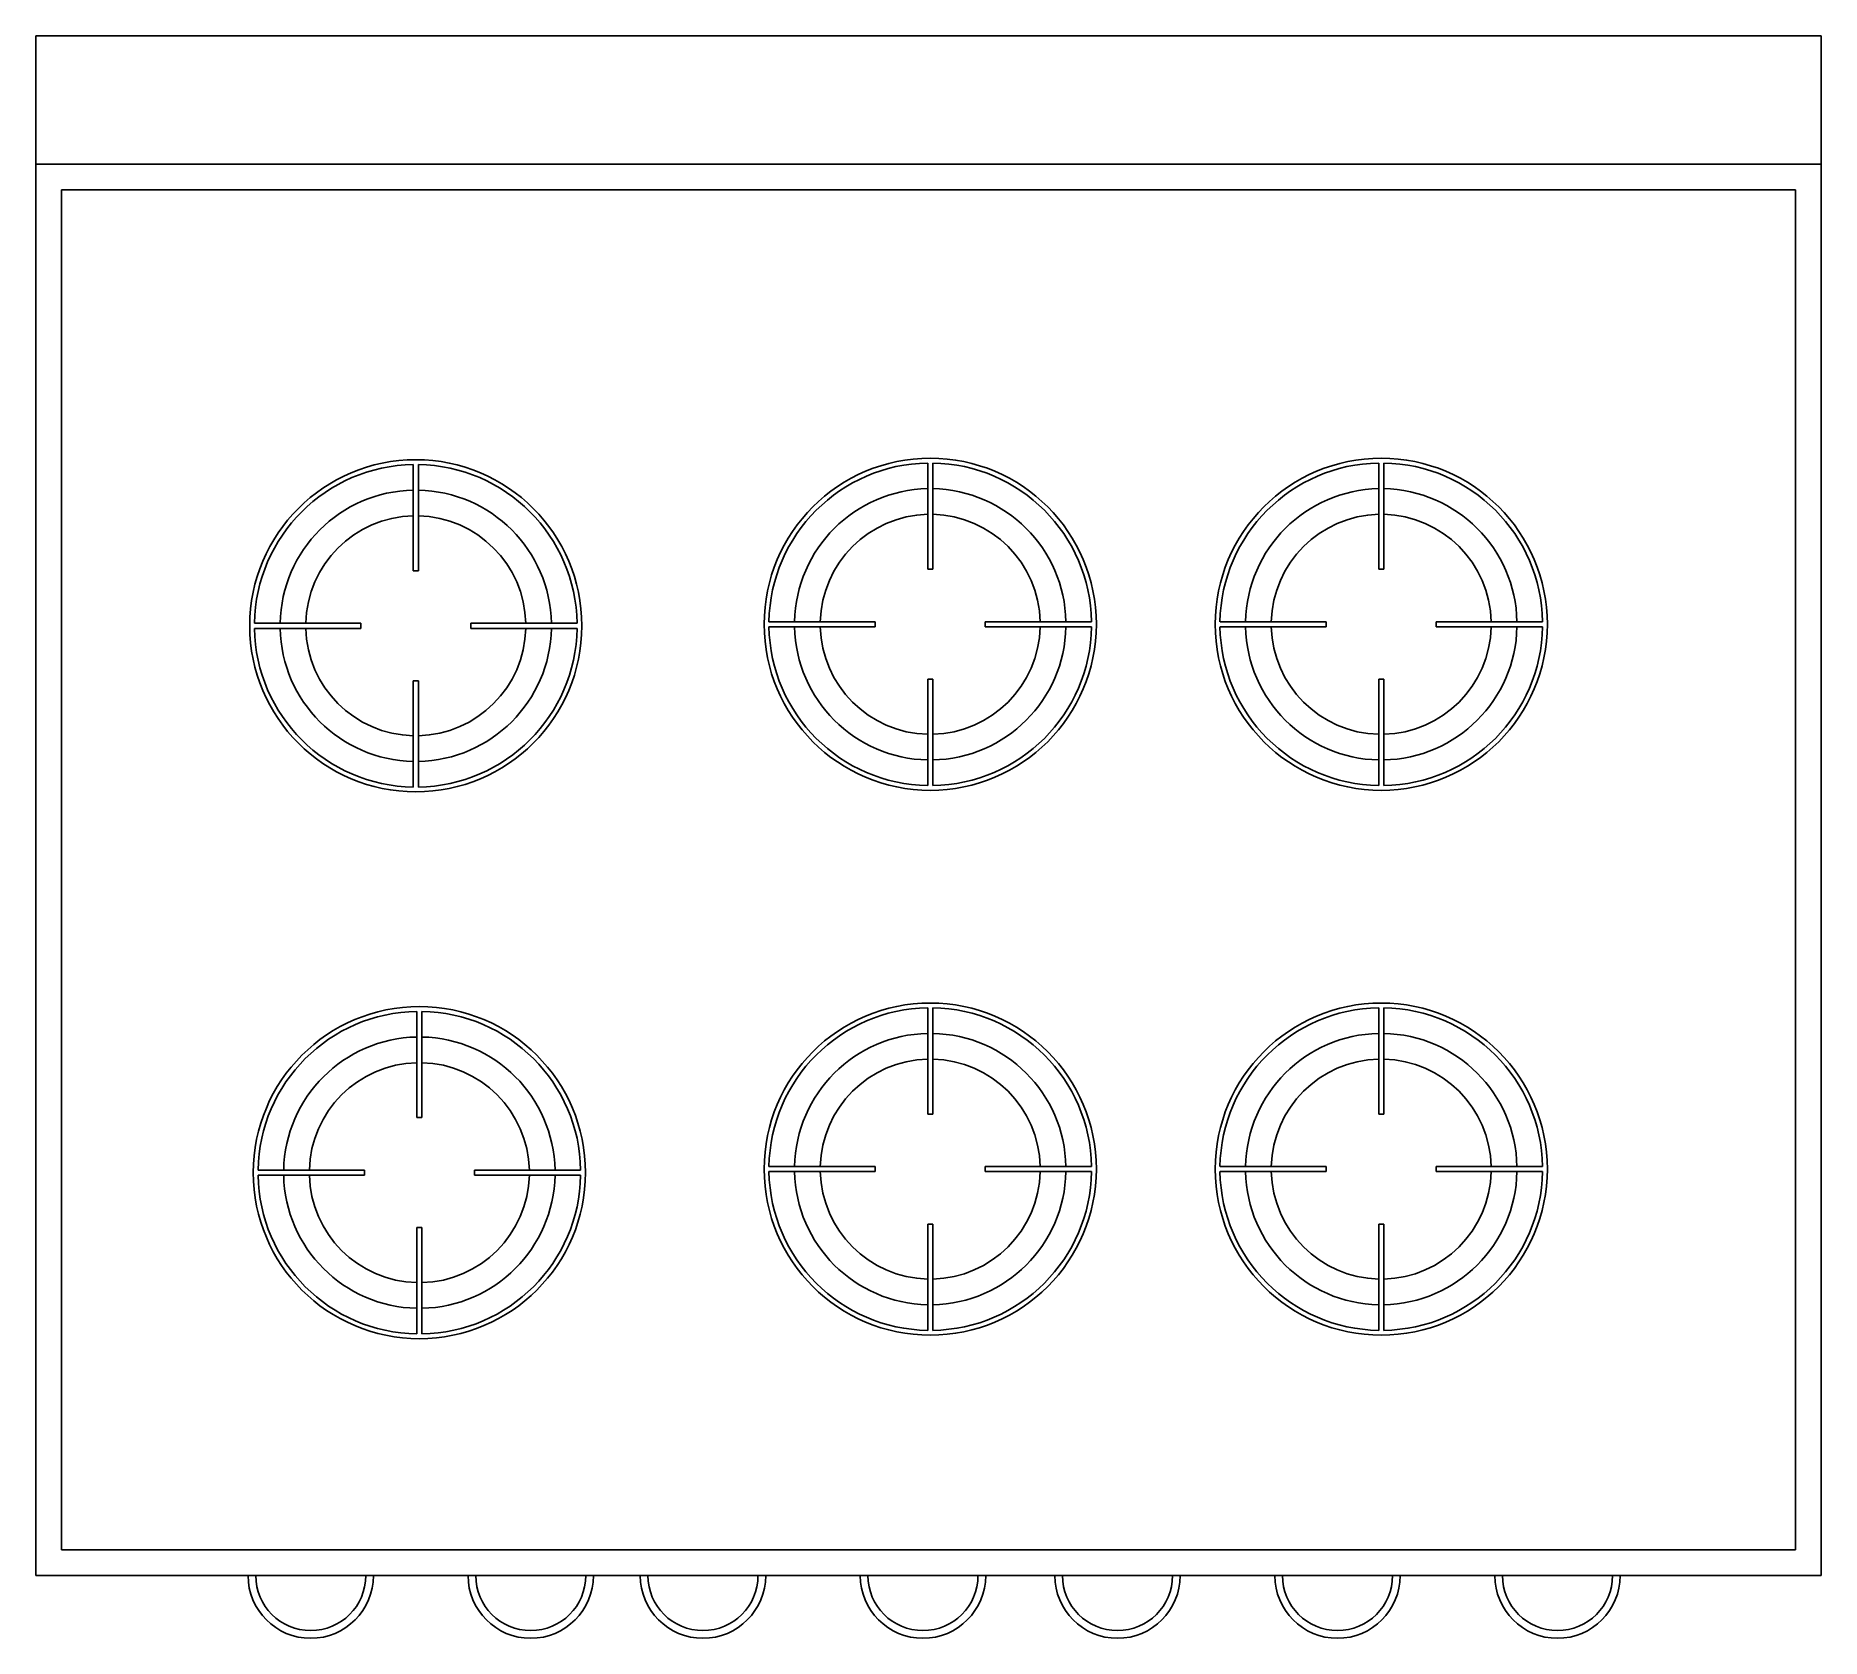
# Model space of a CAD drawing. Extents: x 8.619 to 9.315, y 4.446 to 5.071.
import ezdxf

# ---------------------------------------------------------------- set-up
doc = ezdxf.new("R2010")
doc.units = 0
doc.layers.get('0').update_dxf_attribs({"linetype": 'CONTINUOUS'})

msp = doc.modelspace()

# ---------------------------------------------------------------- linework, layer by layer
at = {"color": 0}
for p, q in [((8.61948, 5.07087), (9.31514, 5.07087)), ((8.61948, 4.47087), (8.61948, 5.07087)), ((9.31514, 5.07087), (9.31514, 4.47087)), ((8.61948, 5.02087), (9.31514, 5.02087)), ((8.62948, 4.48087), (8.62948, 5.01087)), ((8.62948, 5.01087), (9.30514, 5.01087)), ((9.30514, 5.01087), (9.30514, 4.48087)), ((8.969, 4.86296), (8.967, 4.86296)), ((9.14471, 4.86296), (9.14271, 4.86296)), ((8.76856, 4.86237), (8.76656, 4.86237)), ((8.74613, 4.84195), (8.74613, 4.83995)), ((8.78899, 4.84195), (8.78899, 4.83995)), ((8.94657, 4.84253), (8.94657, 4.84053)), ((8.98943, 4.84253), (8.98943, 4.84053)), ((9.12228, 4.84253), (9.12228, 4.84053)), ((9.16514, 4.84253), (9.16514, 4.84053)), ((8.76856, 4.81952), (8.76656, 4.81952)), ((8.969, 4.8201), (8.967, 4.8201)), ((9.14471, 4.8201), (9.14271, 4.8201)), ((8.76995, 4.6493), (8.76795, 4.6493)), ((8.969, 4.65069), (8.967, 4.65069)), ((9.14471, 4.65069), (9.14271, 4.65069)), ((8.74753, 4.62887), (8.74753, 4.62687)), ((8.79038, 4.62887), (8.79038, 4.62687)), ((8.94657, 4.63026), (8.94657, 4.62826)), ((8.98943, 4.63026), (8.98943, 4.62826)), ((9.12228, 4.63026), (9.12228, 4.62826)), ((9.16514, 4.63026), (9.16514, 4.62826)), ((8.76995, 4.60644), (8.76795, 4.60644)), ((8.969, 4.60783), (8.967, 4.60783)), ((9.14471, 4.60783), (9.14271, 4.60783)), ((9.30514, 4.48087), (8.62948, 4.48087)), ((8.7022, 4.47087), (8.61948, 4.47087)), ((8.75105, 4.47087), (8.7022, 4.47087)), ((8.78791, 4.47087), (8.75105, 4.47087)), ((8.83677, 4.47087), (8.78791, 4.47087)), ((8.85502, 4.47087), (8.83677, 4.47087)), ((8.90388, 4.47087), (8.85502, 4.47087)), ((8.94073, 4.47087), (8.90388, 4.47087)), ((8.98959, 4.47087), (8.94073, 4.47087)), ((9.01651, 4.47087), (8.98959, 4.47087)), ((9.06536, 4.47087), (9.01651, 4.47087)), ((9.10222, 4.47087), (9.06536, 4.47087)), ((9.15108, 4.47087), (9.10222, 4.47087)), ((9.18794, 4.47087), (9.15108, 4.47087)), ((9.23679, 4.47087), (9.18794, 4.47087)), ((9.31514, 4.47087), (9.23679, 4.47087))]:
    msp.add_line(p, q, dxfattribs=at)
for points in [[(8.76656, 4.86237), (8.76656, 4.90378)], [(8.76856, 4.86237), (8.76856, 4.90378)], [(8.967, 4.86296), (8.967, 4.90437)], [(8.969, 4.86296), (8.969, 4.90437)], [(9.14271, 4.86296), (9.14271, 4.90437)], [(9.14471, 4.86296), (9.14471, 4.90437)], [(8.74613, 4.84195), (8.70473, 4.84195)], [(8.78899, 4.84195), (8.8304, 4.84195)], [(8.94657, 4.84253), (8.90516, 4.84253)], [(8.98943, 4.84253), (9.03084, 4.84253)], [(9.12228, 4.84253), (9.08088, 4.84253)], [(9.16514, 4.84253), (9.20655, 4.84253)], [(8.74613, 4.83995), (8.70473, 4.83995)], [(8.78899, 4.83995), (8.8304, 4.83995)], [(8.94657, 4.84053), (8.90516, 4.84053)], [(8.98943, 4.84053), (9.03084, 4.84053)], [(9.12228, 4.84053), (9.08088, 4.84053)], [(9.16514, 4.84053), (9.20655, 4.84053)], [(8.76656, 4.81952), (8.76656, 4.77811)], [(8.76856, 4.81952), (8.76856, 4.77811)], [(8.967, 4.8201), (8.967, 4.77869)], [(8.969, 4.8201), (8.969, 4.77869)], [(9.14271, 4.8201), (9.14271, 4.77869)], [(9.14471, 4.8201), (9.14471, 4.77869)], [(8.76795, 4.6493), (8.76795, 4.69071)], [(8.76995, 4.6493), (8.76995, 4.69071)], [(8.967, 4.65069), (8.967, 4.6921)], [(8.969, 4.65069), (8.969, 4.6921)], [(9.14271, 4.65069), (9.14271, 4.6921)], [(9.14471, 4.65069), (9.14471, 4.6921)], [(8.74753, 4.62887), (8.70612, 4.62887)], [(8.74753, 4.62687), (8.70612, 4.62687)], [(8.79038, 4.62887), (8.83179, 4.62887)], [(8.79038, 4.62687), (8.83179, 4.62687)], [(8.94657, 4.63026), (8.90516, 4.63026)], [(8.94657, 4.62826), (8.90516, 4.62826)], [(8.98943, 4.63026), (9.03084, 4.63026)], [(8.98943, 4.62826), (9.03084, 4.62826)], [(9.12228, 4.63026), (9.08088, 4.63026)], [(9.12228, 4.62826), (9.08088, 4.62826)], [(9.16514, 4.63026), (9.20655, 4.63026)], [(9.16514, 4.62826), (9.20655, 4.62826)], [(8.76795, 4.60644), (8.76795, 4.56503)], [(8.76995, 4.60644), (8.76995, 4.56503)], [(8.967, 4.60783), (8.967, 4.56643)], [(8.969, 4.60783), (8.969, 4.56643)], [(9.14271, 4.60783), (9.14271, 4.56643)], [(9.14471, 4.60783), (9.14471, 4.56643)]]:
    msp.add_lwpolyline(points, dxfattribs=at)
for centre in [(8.76756, 4.84095), (8.968, 4.84153), (9.14371, 4.84153), (8.76895, 4.62787), (8.968, 4.62926), (9.14371, 4.62926)]:
    msp.add_circle(centre, 0.0647, dxfattribs=at)
for centre, radius, start, end in [((8.76756, 4.84095), 0.06285, 90.91173, 179.08827), ((8.76756, 4.84095), 0.06285, 0.91173, 89.08827), ((8.968, 4.84153), 0.06285, 90.91173, 179.08827), ((8.968, 4.84153), 0.06285, 0.91173, 89.08827), ((9.14371, 4.84153), 0.06285, 90.91173, 179.08827), ((9.14371, 4.84153), 0.06285, 0.91173, 89.08827), ((8.76756, 4.84095), 0.05286, 91.08404, 178.91596), ((8.76756, 4.84095), 0.05286, 1.08404, 88.91596), ((8.968, 4.84153), 0.05286, 91.08404, 178.91596), ((8.968, 4.84153), 0.05286, 1.08404, 88.91596), ((9.14371, 4.84153), 0.05286, 91.08404, 178.91596), ((9.14371, 4.84153), 0.05286, 1.08404, 88.91596), ((8.76756, 4.84095), 0.04286, 91.33702, 178.66298), ((8.76756, 4.84095), 0.04286, 1.33702, 88.66298), ((8.968, 4.84153), 0.04286, 91.33702, 178.66298), ((8.968, 4.84153), 0.04286, 1.33702, 88.66298), ((9.14371, 4.84153), 0.04286, 91.33702, 178.66298), ((9.14371, 4.84153), 0.04286, 1.33702, 88.66298), ((8.76756, 4.84095), 0.06285, 180.91173, 269.08827), ((8.76756, 4.84095), 0.05286, 181.08404, 268.91596), ((8.76756, 4.84095), 0.04286, 181.33702, 268.66298), ((8.76756, 4.84095), 0.04286, 271.33702, 358.66298), ((8.76756, 4.84095), 0.05286, 271.08404, 358.91596), ((8.76756, 4.84095), 0.06285, 270.91173, 359.08827), ((8.968, 4.84153), 0.06285, 180.91173, 269.08827), ((8.968, 4.84153), 0.05286, 181.08404, 268.91596), ((8.968, 4.84153), 0.04286, 181.33702, 268.66298), ((8.968, 4.84153), 0.04286, 271.33702, 358.66298), ((8.968, 4.84153), 0.05286, 271.08404, 358.91596), ((8.968, 4.84153), 0.06285, 270.91173, 359.08827), ((9.14371, 4.84153), 0.06285, 180.91173, 269.08827), ((9.14371, 4.84153), 0.05286, 181.08404, 268.91596), ((9.14371, 4.84153), 0.04286, 181.33702, 268.66298), ((9.14371, 4.84153), 0.06285, 270.91173, 359.08827), ((9.14371, 4.84153), 0.05286, 271.08404, 358.91596), ((9.14371, 4.84153), 0.04286, 271.33702, 358.66298), ((8.76895, 4.62787), 0.06285, 90.91173, 179.08827), ((8.76895, 4.62787), 0.06285, 0.91173, 89.08827), ((8.968, 4.62926), 0.06285, 90.91173, 179.08827), ((8.968, 4.62926), 0.06285, 0.91173, 89.08827), ((9.14371, 4.62926), 0.06285, 90.91173, 179.08827), ((9.14371, 4.62926), 0.06285, 0.91173, 89.08827), ((8.968, 4.62926), 0.05286, 91.08404, 178.91596), ((8.968, 4.62926), 0.05286, 1.08404, 88.91596), ((9.14371, 4.62926), 0.05286, 91.08404, 178.91596), ((9.14371, 4.62926), 0.05286, 1.08404, 88.91596), ((8.76895, 4.62787), 0.05286, 91.08404, 178.91596), ((8.76895, 4.62787), 0.05286, 1.08404, 88.91596), ((8.76895, 4.62787), 0.04286, 91.33702, 178.66298), ((8.76895, 4.62787), 0.04286, 1.33702, 88.66298), ((8.968, 4.62926), 0.04286, 91.33702, 178.66298), ((8.968, 4.62926), 0.04286, 1.33702, 88.66298), ((9.14371, 4.62926), 0.04286, 91.33702, 178.66298), ((9.14371, 4.62926), 0.04286, 1.33702, 88.66298), ((8.76895, 4.62787), 0.06285, 180.91173, 269.08827), ((8.76895, 4.62787), 0.05286, 181.08404, 268.91596), ((8.76895, 4.62787), 0.04286, 181.33702, 268.66298), ((8.76895, 4.62787), 0.04286, 271.33702, 358.66298), ((8.76895, 4.62787), 0.05286, 271.08404, 358.91596), ((8.76895, 4.62787), 0.06285, 270.91173, 359.08827), ((8.968, 4.62926), 0.06285, 180.91173, 269.08827), ((8.968, 4.62926), 0.05286, 181.08404, 268.91596), ((8.968, 4.62926), 0.04286, 181.33702, 268.66298), ((8.968, 4.62926), 0.04286, 271.33702, 358.66298), ((8.968, 4.62926), 0.05286, 271.08404, 358.91596), ((8.968, 4.62926), 0.06285, 270.91173, 359.08827), ((9.14371, 4.62926), 0.06285, 180.91173, 269.08827), ((9.14371, 4.62926), 0.05286, 181.08404, 268.91596), ((9.14371, 4.62926), 0.04286, 181.33702, 268.66298), ((9.14371, 4.62926), 0.04286, 271.33702, 358.66298), ((9.14371, 4.62926), 0.05286, 271.08404, 358.91596), ((9.14371, 4.62926), 0.06285, 270.91173, 359.08827), ((8.72663, 4.47087), 0.02443, 180, 0), ((8.72663, 4.47087), 0.02143, 180, 0), ((8.81234, 4.47087), 0.02443, 180, 0), ((8.81234, 4.47087), 0.02143, 180, 0), ((8.87945, 4.47087), 0.02443, 180, 0), ((8.87945, 4.47087), 0.02143, 180, 0), ((8.96516, 4.47087), 0.02443, 180, 0), ((8.96516, 4.47087), 0.02143, 180, 0), ((9.04094, 4.47087), 0.02443, 180, 0), ((9.04094, 4.47087), 0.02143, 180, 0), ((9.12665, 4.47087), 0.02443, 180, 0), ((9.12665, 4.47087), 0.02143, 180, 0), ((9.21236, 4.47087), 0.02443, 180, 0), ((9.21236, 4.47087), 0.02143, 180, 0)]:
    msp.add_arc(centre, radius, start, end, dxfattribs=at)

doc.saveas('drawing.dxf')
